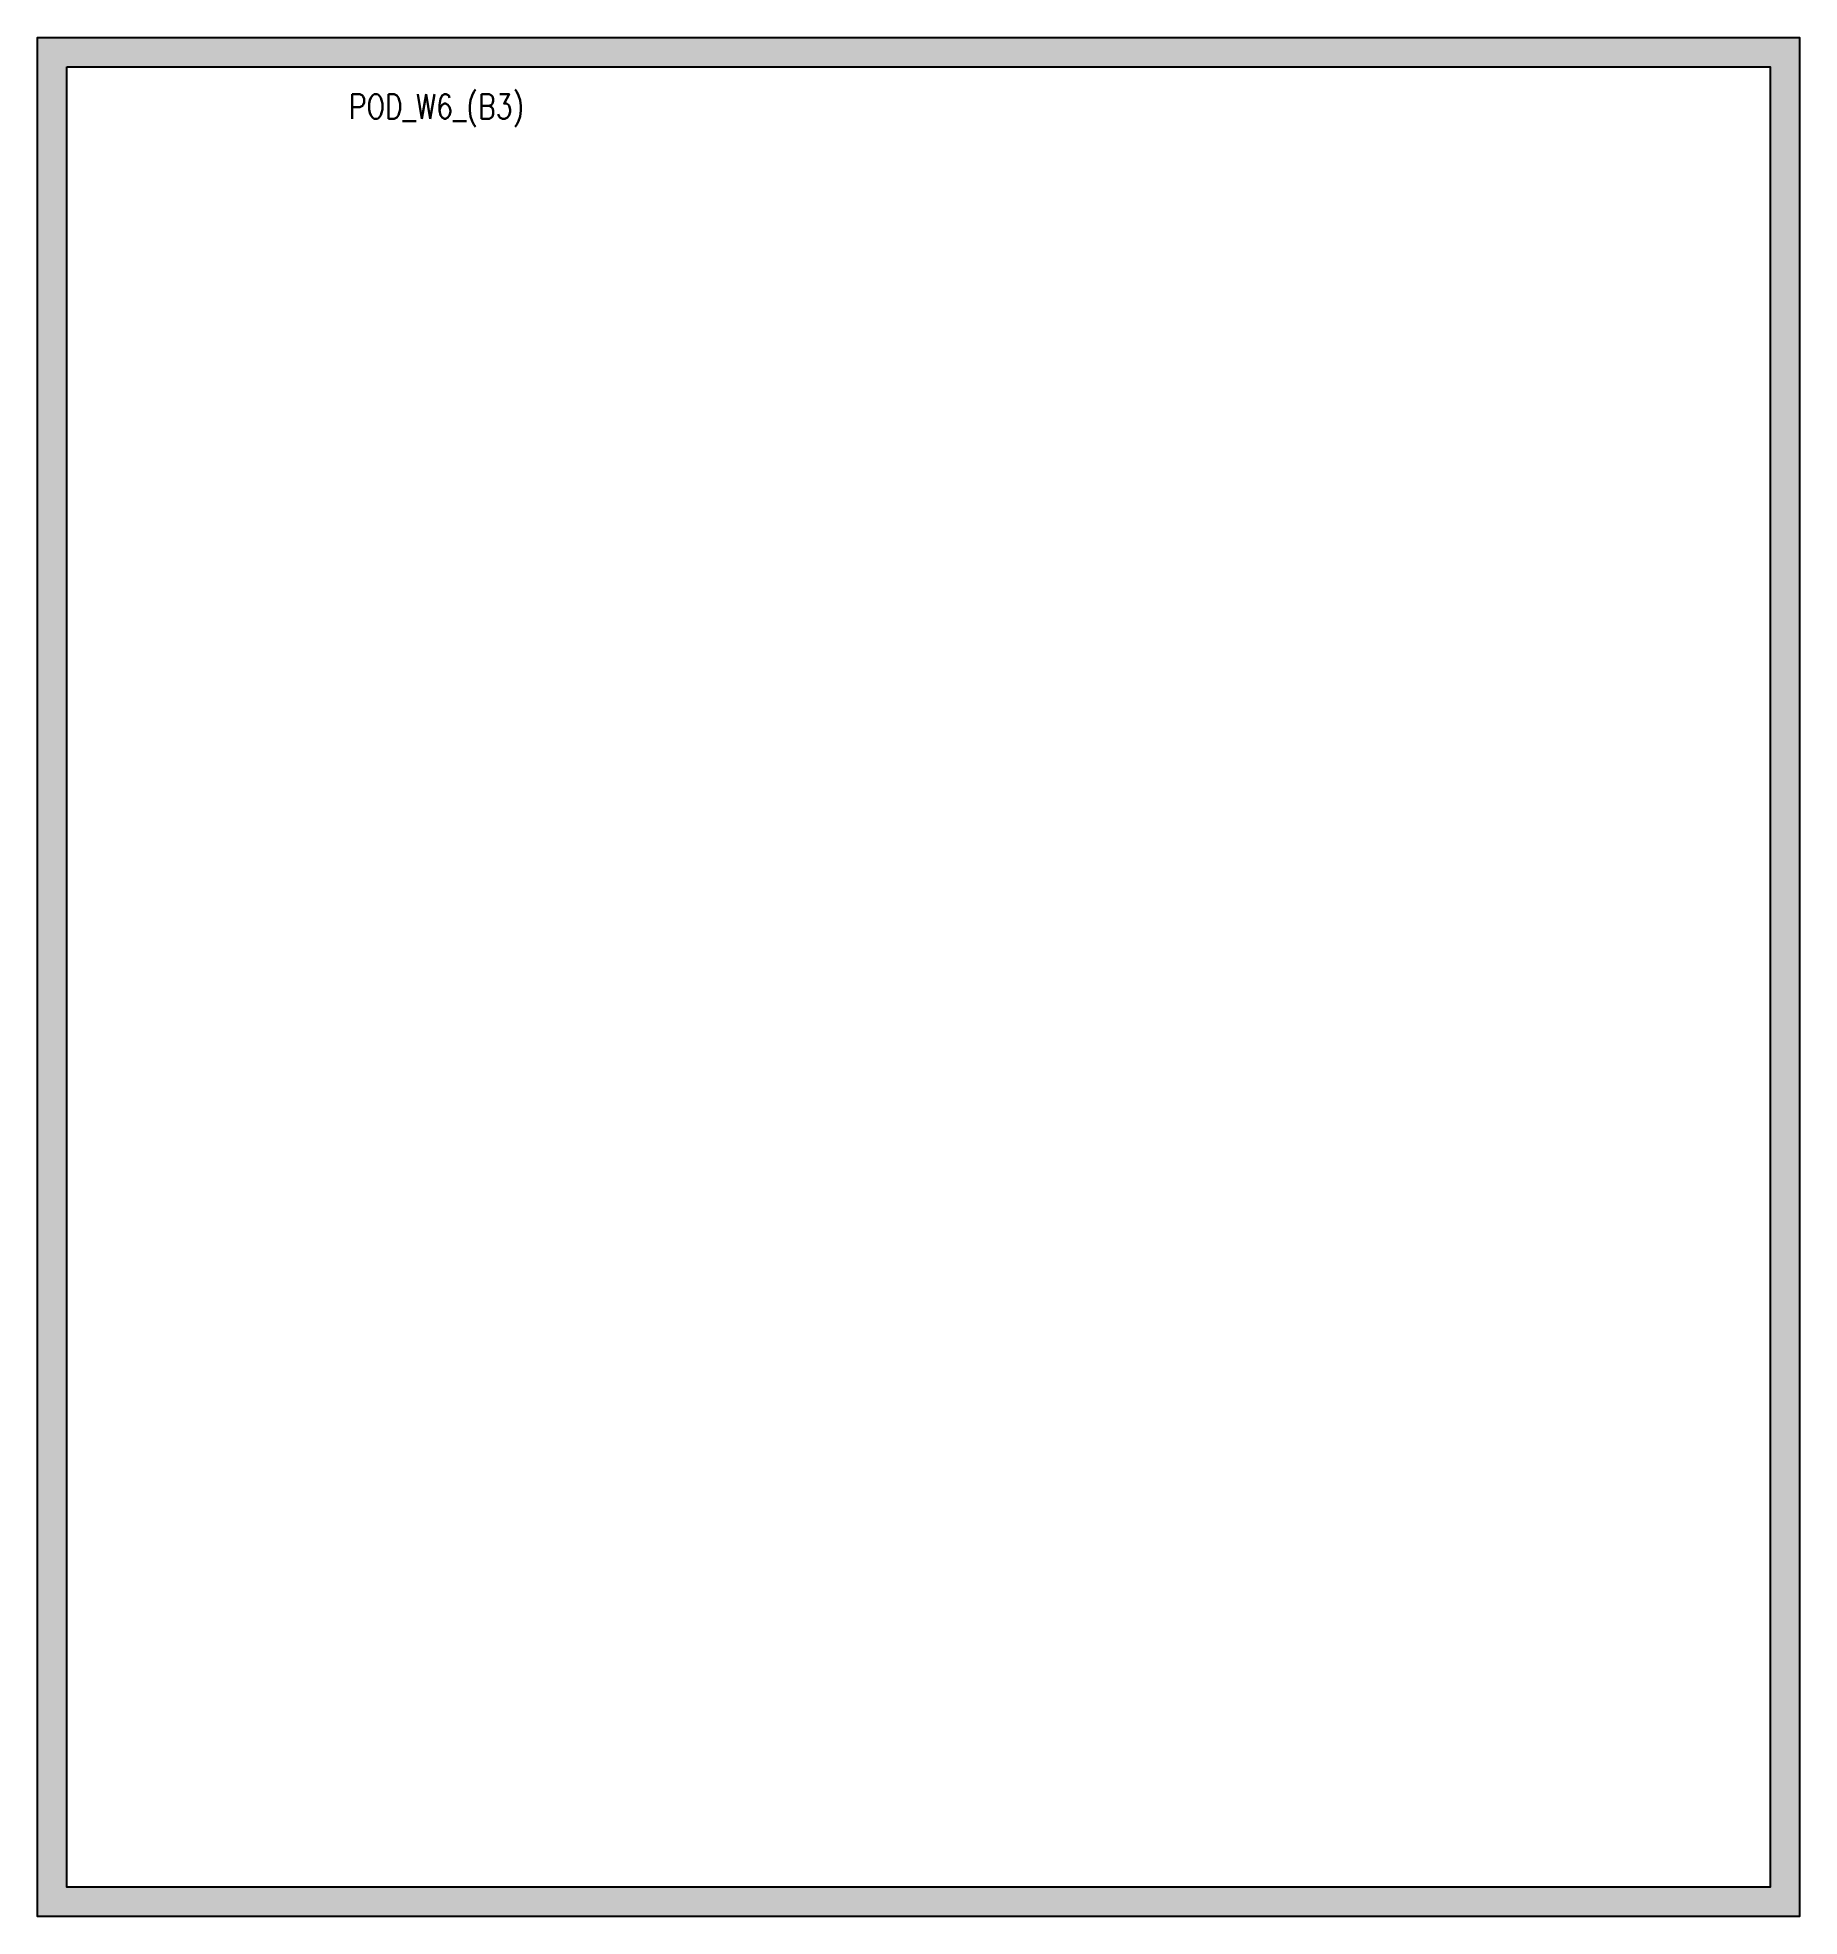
# Model space of a CAD drawing. Header units: millimetres. Extents: x 199000 to 217000, y 400 to 19600.
import ezdxf

# ---------------------------------------------------------------- set-up
doc = ezdxf.new("R2010")
doc.units = ezdxf.units.MM
doc.header["$MEASUREMENT"] = 0
doc.layers.get('Defpoints').update_dxf_attribs({"color": 151, "lineweight": 9})
doc.layers.add('NDC_S_HATCH COLUMN AND WALL', color=251, linetype='Continuous', lineweight=13)
doc.layers.add('NDC_S_WALL', color=6, linetype='Continuous', lineweight=25)
doc.styles.add('NDC_BAR 2', font='romans.shx', dxfattribs={"width": 0.8})

msp = doc.modelspace()

# ---------------------------------------------------------------- hatches: boundary and pattern name
at = {"layer": 'NDC_S_HATCH COLUMN AND WALL'}
h = msp.add_hatch(dxfattribs=at)
h.set_pattern_fill('ANSI31', color=256, scale=10)
h.set_pattern_definition([(45, (201013.0174, 19449.3394), (-0.883883476, 0.883883476), [])])
h.paths.add_polyline_path([(217000, 19600), (207400, 19600), (199000, 19600), (199000, 400), (217000, 400)])
h.paths.add_polyline_path([(207700, 19300), (216700, 19300), (216700, 700), (199300, 700), (199300, 19300)], flags=16)
h.paths.add_polyline_path([(202124, 18592), (204381, 18592), (204381, 19164), (202124, 19164)], flags=8)

# ---------------------------------------------------------------- linework, layer by layer
at = {"layer": 'NDC_S_WALL'}
for points in [[(207400, 19600), (217000, 19600), (217000, 400), (199000, 400), (199000, 19600), (207400, 19600)], [(199300, 19300), (207700, 19300), (207700, 19300), (216700, 19300), (216700, 700), (199300, 700)]]:
    msp.add_lwpolyline(points, close=True, dxfattribs=at)

# ---------------------------------------------------------------- texts
at = {"layer": 'Defpoints', "style": 'NDC_BAR 2', "width": 0.8}
msp.add_text('POD_W6_(B3)', height=250, dxfattribs=at).set_placement((202181, 18771))

doc.saveas('drawing.dxf')
